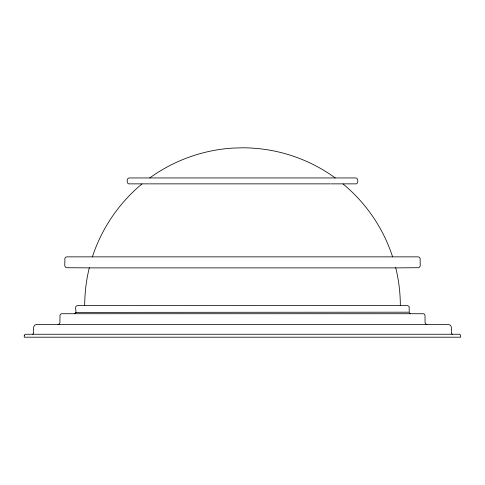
<?xml version="1.0" encoding="UTF-8"?>
<svg xmlns="http://www.w3.org/2000/svg" width="485" height="485" viewBox="0 0 485 485"><rect width="100%" height="100%" fill="white"/><g stroke="black" fill="none" stroke-linecap="round" stroke-linejoin="round"><path stroke-width="0.73" d="M84.669 305.635C84.76 292.885 86.239 280.142 89.319 267.762M92.392 256.862C101.614 228.556 118.971 203.015 141.893 184.021M75.381 313.395L74.514 313.728M149.732 177.946C173.824 160.462 202.882 150.004 232.588 148.113L242.5 147.804A157.831 157.831 0 0 1 335.268 177.946M58.067 324.368L59.231 323.974L59.916 322.943L60.001 315.195L60.643 314.08L61.674 313.728L423.326 313.728L424.357 314.08L424.999 315.195L425.084 322.943L425.769 323.974L426.933 324.368M32.695 334.25L33.58 333.365C33.386 330.637 32.434 324.52 36.842 324.368L448.158 324.368C452.566 324.52 451.614 330.637 451.42 333.365L452.305 334.25M148.889 183.863L128.646 183.863C126.524 183.494 126.7 178.147 128.949 177.946L356.051 177.946C358.3 178.147 358.476 183.494 356.354 183.863L330.891 183.863M149.556 183.863L330.152 183.863M88.973 267.878L66.093 267.708L64.76 265.962L64.905 258.196L65.814 257.147L66.894 256.862L418.106 256.862L419.185 257.147L420.095 258.196L420.24 265.962L418.907 267.708L396.027 267.878M89.331 267.878L395.669 267.878M410.486 313.728L409.231 312.752M343.107 184.021A157.831 157.831 0 0 1 392.607 256.862M395.718 267.756A157.831 157.831 0 0 1 400.331 305.635M75.805 312.376L75.781 312.667C76.588 310.915 74.144 306.217 77.145 305.635L407.855 305.635L409.17 306.641L409.219 312.188L75.805 312.376M24.262 335.529L24.25 337.196L460.75 337.196L460.55 334.983L459.277 334.25L25.723 334.25L24.68 334.68L24.262 335.529"/></g></svg>
